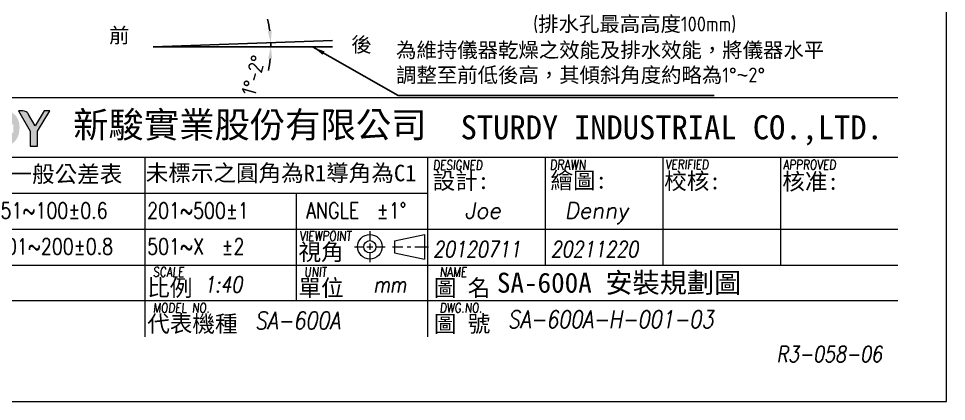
# Model space of a CAD drawing. Header units: millimetres. Extents: x -206886 to -195166, y -25068 to -16828.
# Drawn here: x -199822 to -195166, y -25068 to -23150 of the extents above; entities that cross this region are included whole.
import ezdxf

# ---------------------------------------------------------------- set-up
doc = ezdxf.new("R2010")
doc.units = ezdxf.units.MM
doc.layers.get('0').update_dxf_attribs({"lineweight": 25})
for name, color, linetype, lineweight in [('D', 3, 'Continuous', 13), ('F', 7, 'Continuous', 15), ('T', 4, 'Continuous', 15)]:
    doc.layers.add(name, color=color, linetype=linetype, lineweight=lineweight)
doc.styles.get("Standard").update_dxf_attribs({"font": 'KAIU.TTF'})
doc.styles.add('STU25', font='isocp2.shx')
doc.styles.add('Text', font='romans.shx', dxfattribs={"width": 0.8, "oblique": 10})
doc.dimstyles.new('STU25', dxfattribs={"dimscale": 30, "dimtxt": 2.5, "dimasz": 2, "dimexe": 0.6, "dimexo": 1, "dimgap": 1, "dimtad": 1, "dimdsep": 46, "dimtxsty": 'STU25', "dimcen": 2, "dimazin": 2, "dimtfac": 1, "dimtmove": 0, "dimatfit": 3, "dimfxl": 0, "dimtolj": 1, "dimtzin": 0, "dimarcsym": 0})
doc.dimstyles.new('STU25$7', dxfattribs={"dimscale": 30, "dimtxt": 2.5, "dimasz": 2, "dimexe": 1.25, "dimexo": 0.625, "dimgap": 1, "dimtad": 0, "dimdec": 4, "dimdsep": 46, "dimtxsty": 'STU25', "dimcen": 2.5, "dimazin": 2, "dimtfac": 1, "dimtdec": 4, "dimtmove": 0, "dimatfit": 3, "dimfxl": 0, "dimtolj": 1, "dimtzin": 0, "dimarcsym": 0})

# ---------------------------------------------------------------- blocks, each defined once
blk = doc.blocks.new('*D4')
at = {"layer": 'D', "color": 0, "linetype": 'Continuous', "lineweight": -2}
for start, end in [(7.8173, 13.6347), (0, 2), (348.3653, 354.1827)]:
    blk.add_arc((-199147.6, -23291.3), 591.2, start, end, dxfattribs=at)
at = {"layer": 'D', "color": 0}
for points in [[(-198571.8, -23211.7), (-198551.9, -23210), (-198556.7, -23270.7)], [(-198549.4, -23351.7), (-198569.4, -23350.7), (-198556.4, -23291.3)]]:
    blk.add_solid(points, dxfattribs=at)
at = {"layer": 'Defpoints', "color": 0}
for p in [(-198556.5, -23277.5), (-198247.1, -23259.8), (-199147.6, -23291.3), (-199147.6, -23291.3), (-198246.6, -23291.3)]:
    blk.add_point(p, dxfattribs=at)
at = {"layer": 'D', "color": 0, "insert": (-198643.6, -23433.7), "char_height": 75, "attachment_point": 5, "rotation": 74.2174, "style": 'STU25'}
blk.add_mtext('1%%D-2%%D', dxfattribs=at)
blk = doc.blocks.new('新駿LOGO')
at = {"layer": 'F'}
h = blk.add_hatch(color=256, dxfattribs=at)
edge = h.paths.add_edge_path()
edge.add_spline(control_points=[(-514.87, -443.62), (-514.87, -443.62), (-513.05, -443.62), (-513.05, -443.62)], knot_values=[-9, -9, -9, -9, -8, -8, -8, -8], degree=3, periodic=0)
edge.add_spline(control_points=[(-513.05, -443.62), (-512.51, -443.62), (-512.09, -443.52), (-511.79, -443.32)], knot_values=[-8, -8, -8, -8, -7, -7, -7, -7], degree=3, periodic=0)
edge.add_spline(control_points=[(-511.79, -443.32), (-511.48, -443.12), (-511.25, -442.85), (-511.09, -442.5)], knot_values=[-7, -7, -7, -7, -6, -6, -6, -6], degree=3, periodic=0)
edge.add_spline(control_points=[(-511.09, -442.5), (-510.93, -442.15), (-510.85, -441.76), (-510.85, -441.32)], knot_values=[-6, -6, -6, -6, -5, -5, -5, -5], degree=3, periodic=0)
edge.add_spline(control_points=[(-510.85, -441.32), (-510.85, -440.87), (-510.93, -440.49), (-511.1, -440.17)], knot_values=[-5, -5, -5, -5, -4, -4, -4, -4], degree=3, periodic=0)
edge.add_spline(control_points=[(-511.1, -440.17), (-511.27, -439.85), (-511.49, -439.61), (-511.78, -439.45)], knot_values=[-4, -4, -4, -4, -3, -3, -3, -3], degree=3, periodic=0)
edge.add_spline(control_points=[(-511.78, -439.45), (-512.06, -439.29), (-512.46, -439.2), (-512.97, -439.2)], knot_values=[-3, -3, -3, -3, -2, -2, -2, -2], degree=3, periodic=0)
edge.add_spline(control_points=[(-512.97, -439.2), (-512.97, -439.2), (-514.87, -439.2), (-514.87, -439.2)], knot_values=[-2, -2, -2, -2, -1, -1, -1, -1], degree=3, periodic=0)
edge.add_spline(control_points=[(-514.87, -439.2), (-514.87, -439.2), (-514.87, -443.62), (-514.87, -443.62)], knot_values=[-1, -1, -1, -1, 0, 0, 0, 0], degree=3, periodic=0)
h.paths.add_polyline_path([(-514.34, -441.95), (-514.34, -440.92), (-513.51, -440.92), (-513.51, -440.07), (-512.48, -440.07), (-512.48, -440.92), (-511.64, -440.92), (-511.64, -441.95), (-512.48, -441.95), (-512.48, -442.77), (-513.51, -442.77), (-513.51, -441.95)], flags=16)
h = blk.add_hatch(color=256, dxfattribs=at)
edge = h.paths.add_edge_path()
edge.add_spline(control_points=[(-509.51, -443.62), (-509.51, -443.62), (-509.51, -441.77), (-509.51, -441.77), (-509.51, -441.77), (-511, -439.2), (-511, -439.2), (-511, -439.2), (-510.64, -439.2), (-510.64, -439.2), (-510.64, -439.2), (-510.3, -439.19), (-510.04, -439.32), (-509.79, -439.45), (-509.71, -439.68), (-509.71, -439.68), (-509.71, -439.68), (-508.9, -441.07), (-508.9, -441.07), (-508.9, -441.07), (-507.78, -439.2), (-507.78, -439.2), (-507.78, -439.2), (-507.05, -439.2), (-507.05, -439.2), (-507.05, -439.2), (-508.59, -441.77), (-508.59, -441.77), (-508.59, -441.77), (-508.59, -443.62), (-508.59, -443.62), (-508.59, -443.62), (-509.51, -443.62), (-509.51, -443.62)], knot_values=[0, 0, 0, 0, 1, 1, 1, 2, 2, 2, 3, 3, 3, 4, 4, 4, 5, 5, 5, 6, 6, 6, 7, 7, 7, 8, 8, 8, 9, 9, 9, 10, 10, 10, 11, 11, 11, 11], degree=3, periodic=1)
at = {"layer": 'F', "lineweight": 0}
blk.add_open_spline([(-509.51, -443.62), (-509.51, -443.62), (-509.51, -441.77), (-509.51, -441.77), (-509.51, -441.77), (-511, -439.2), (-511, -439.2), (-511, -439.2), (-510.64, -439.2), (-510.64, -439.2), (-510.64, -439.2), (-510.3, -439.19), (-510.04, -439.32), (-509.79, -439.45), (-509.71, -439.68), (-509.71, -439.68), (-509.71, -439.68), (-508.9, -441.07), (-508.9, -441.07), (-508.9, -441.07), (-507.78, -439.2), (-507.78, -439.2), (-507.78, -439.2), (-507.05, -439.2), (-507.05, -439.2), (-507.05, -439.2), (-508.59, -441.77), (-508.59, -441.77), (-508.59, -441.77), (-508.59, -443.62), (-508.59, -443.62), (-508.59, -443.62), (-509.51, -443.62), (-509.51, -443.62)], degree=3, knots=[0, 0, 0, 0, 1, 1, 1, 2, 2, 2, 3, 3, 3, 4, 4, 4, 5, 5, 5, 6, 6, 6, 7, 7, 7, 8, 8, 8, 9, 9, 9, 10, 10, 10, 11, 11, 11, 11], dxfattribs=at)
at = {"attachment_point": 1, "style": 'STU25'}
for s, insert, char_height in [('{\\f標楷體|b0|i0|c136|p65;新駿實業股份有限公司}', (-504.12, -439.33), 3.25), ('{\\f標楷體|b0|i0|c136|p65;STURDY\\H0.9667x; \\H1.034x;INDUSTRIAL CO.,LTD.}', (-455.51, -439.78), 3)]:
    blk.add_mtext(s, dxfattribs=dict(at, insert=insert, char_height=char_height))
blk = doc.blocks.new('H421')
at = {"layer": 'F', "color": 7}
for p, q in [((155.91, 38.09), (286.91, 38.09)), ((211.36, 38.09), (286.91, 38.09)), ((155.91, 30.59), (286.91, 30.59)), ((192.41, 30.59), (192.41, 17.09)), ((242.66, 30.59), (242.66, 17.09)), ((257.41, 30.59), (257.41, 17.09)), ((272.16, 30.59), (272.16, 17.09)), ((155.91, 26.09), (227.91, 26.09)), ((211.41, 26.09), (211.41, 17.09)), ((155.91, 21.59), (286.91, 21.59)), ((214.91, 21.59), (286.91, 21.59)), ((227.91, 21.59), (286.91, 21.59)), ((155.91, 17.09), (286.91, 17.09)), ((211.41, 17.09), (211.41, 12.59)), ((227.91, 17.09), (227.91, 8.09)), ((286.91, 12.59), (155.91, 12.59))]:
    blk.add_line(p, q, dxfattribs=at)
at = {"layer": 'F'}
for p, q in [((227.91, 30.59), (227.91, 17.09)), ((192.41, 17.09), (192.41, 8.09))]:
    blk.add_line(p, q, dxfattribs=at)
at = {"layer": 'F', "color": 0}
for p, q in [((220.66, 21.32), (220.66, 20.14)), ((223.77, 20.14), (227.5, 20.92)), ((223.77, 20.14), (223.77, 18.62)), ((227.5, 20.92), (227.5, 17.84)), ((218.72, 19.38), (219.89, 19.38)), ((220.27, 19.38), (221.04, 19.38)), ((220.66, 19.77), (220.66, 19)), ((221.42, 19.38), (222.57, 19.38)), ((223.49, 19.38), (224.81, 19.38)), ((225.34, 19.38), (225.81, 19.38)), ((226.31, 19.38), (228.03, 19.38)), ((220.66, 18.62), (220.66, 17.45)), ((223.77, 18.62), (227.5, 17.84))]:
    blk.add_line(p, q, dxfattribs=at)
for radius in [1.54, 0.762]:
    blk.add_circle((220.66, 19.38), radius, dxfattribs=at)
blk.add_blockref('新駿LOGO', (687.56, 475.62))
at = {"layer": 'F', "color": 1, "lineweight": 15, "style": 'Text', "oblique": 5, "width": 0.8}
for s, height, p in [('DRAWN', 1.245, (243.23, 29.03)), ('VERIFIED', 1.2, (257.72, 29.09)), ('DESIGNED', 1.2, (228.57, 29.01)), ('APPROVED', 1.2, (272.5, 29.06)), ('VIEWPOINT', 1.2, (211.83, 20.13)), ('SCALE', 1.2, (193.44, 15.63)), ('UNIT', 1.2, (212.42, 15.63)), ('NAME', 1.2, (229.41, 15.63)), ('MODEL NO.', 1.2, (193.44, 11.13)), ('DWG.NO.', 1.2, (229.41, 11.13))]:
    blk.add_text(s, height=height, dxfattribs=at).set_placement(p)
at = {"layer": 'F', "lineweight": -3}
for s, height, p in [('未標註者一般公差表', 2.076, (164.12, 27.45)), ('未標示之圓角為R1導角為C1', 2.0757, (192.54, 27.58)), ('設計:', 2.076, (228.54, 26.61)), ('繪圖:', 2.076, (243.32, 26.66)), ('校核:', 2.076, (257.59, 26.57)), ('核准:', 2.076, (272.41, 26.52)), ('視角', 2.076, (211.71, 17.69)), ('比例', 2.076, (192.73, 13.19)), ('單位', 2.076, (211.71, 13.19)), ('圖 名', 2.076, (228.7, 13.19)), ('代表機種', 2.076, (192.73, 8.69)), ('圖 號', 2.076, (228.7, 8.69))]:
    blk.add_text(s, height=height, dxfattribs=at).set_placement(p)
at = {"layer": 'F', "lineweight": 20, "style": 'Text', "width": 0.8}
for s, p in [('51~100±0.6', (174.32, 22.91)), ('201~500±1', (192.72, 22.91)), ('ANGLE  ±1%%D', (212.68, 22.91)), ('101~200±0.8', (173.63, 18.41)), ('501~X  ±2', (192.72, 18.41))]:
    blk.add_text(s, height=2, dxfattribs=at).set_placement(p)

msp = doc.modelspace()

# ---------------------------------------------------------------- linework, layer by layer
at = {"linetype": 'Continuous'}
for q in [(-198247.121, -23259.844), (-198246.572, -23291.289)]:
    msp.add_line((-199147.572, -23291.289), q, dxfattribs=at)
at = {"layer": 'F', "color": 6}
msp.add_lwpolyline([(-206885.747, -16828.259), (-206885.747, -25068.259), (-195165.747, -25068.259), (-195165.747, -16828.259)], close=True, dxfattribs=at)
msp.add_lwpolyline([(-206885.747, -16828.259), (-206885.747, -25068.259), (-195165.747, -25068.259), (-195165.747, -16828.259)], close=True, dxfattribs=at)

# ---------------------------------------------------------------- block references
at = {"xscale": 40, "yscale": 40, "zscale": 40}
msp.add_blockref('H421', (-206885.747, -25068.259), dxfattribs=at)

# ---------------------------------------------------------------- texts
at = {"layer": 'D', "color": 4}
msp.add_text('SA-600A 安裝規劃圖', height=100, dxfattribs=at).set_placement((-197421.823, -24523.339))
at = {"layer": 'D', "color": 11, "char_height": 75, "attachment_point": 1}
for s, insert in [('{\\Fisocp2.shx;\\C3;2 \\f標楷體|b0|i0|c136|p65;排水孔\\P\\Fisocp2.shx;(\\f標楷體|b0|i0|c136|p65;金屬材質、管徑在\\Fisocp2.shx;1"\\f標楷體|b0|i0|c136|p65;以上\\Fisocp2.shx;)\\P(\\f標楷體|b0|i0|c136|p65;排水孔最高高度\\Fisocp2.shx;100mm)}', (-197239.639, -22889.013)), ('{\\C3;為維持儀器乾燥之效能及排水效能，將儀器水平\\P調整至前低後高，其傾斜角度約略為\\Fisocp2.shx;1%%D\\f???|b0|i0|c0|p65;~\\Fisocp2.shx;2%%D}', (-197927.587, -23269.745))]:
    msp.add_mtext(s, dxfattribs=dict(at, insert=insert))
at = {"layer": 'D', "linetype": 'Continuous', "char_height": 75, "width": 218.181, "attachment_point": 1}
for s, insert in [(' 前', (-199418.957, -23196.111)), ('{\\Fisocp2.shx; }後', (-198195.266, -23242.614))]:
    msp.add_mtext(s, dxfattribs=dict(at, insert=insert))
at = {"layer": 'T', "lineweight": 20, "style": 'Text', "oblique": 10}
for s, p in [('Joe', (-197583.977, -24151.669)), ('Denny', (-197081.706, -24151.669))]:
    msp.add_text(s, height=80, dxfattribs=at).set_placement(p)
at = {"layer": 'T', "lineweight": 20, "style": 'Text', "oblique": 10, "width": 0.8}
for s, height, p in [('20120711', 80, (-197741.594, -24345.369)), ('20211220', 80, (-197151.594, -24345.369)), ('1:40', 80, (-198891.507, -24522.15)), ('mm', 80, (-198041.182, -24521.923)), ('SA-600A', 88, (-198636.432, -24706.685)), ('SA-600A-H-001-03', 88, (-197367.295, -24701.09))]:
    msp.add_text(s, height=height, dxfattribs=at).set_placement(p)
at = {"layer": 'T', "linetype": 'Continuous', "lineweight": 20, "insert": (-196018.343, -24790.905), "char_height": 80, "attachment_point": 1, "style": 'Text'}
msp.add_mtext('{R3-058-06}', dxfattribs=at)

# ---------------------------------------------------------------- dimensions: what is measured, and where the dimension line sits
at = {"layer": 'D', "linetype": 'Continuous'}
dim = msp.add_angular_dim_2l(base=(-198556.528, -23277.532), line1=((-199147.572, -23291.289), (-198246.572, -23291.289)), line2=((-199147.572, -23291.289), (-198247.121, -23259.844)), text='1%%D-2%%D', dimstyle='STU25', override={"dimtxsty": 'STU25'}, dxfattribs=at)
dim.commit()
dim.dimension.update_dxf_attribs({"geometry": '*D4', "text_midpoint": (-198578.656, -23452.089), "dimtype": 162})

# ---------------------------------------------------------------- leaders
at = {"layer": 'D'}
msp.add_leader([(-198343.629, -23293.075), (-197916.59, -23534.629), (-196330.629, -23534.629)], dimstyle='STU25$7', override={"dimgap": 1, "dimtad": 0}, dxfattribs=at)

doc.saveas('drawing.dxf')
